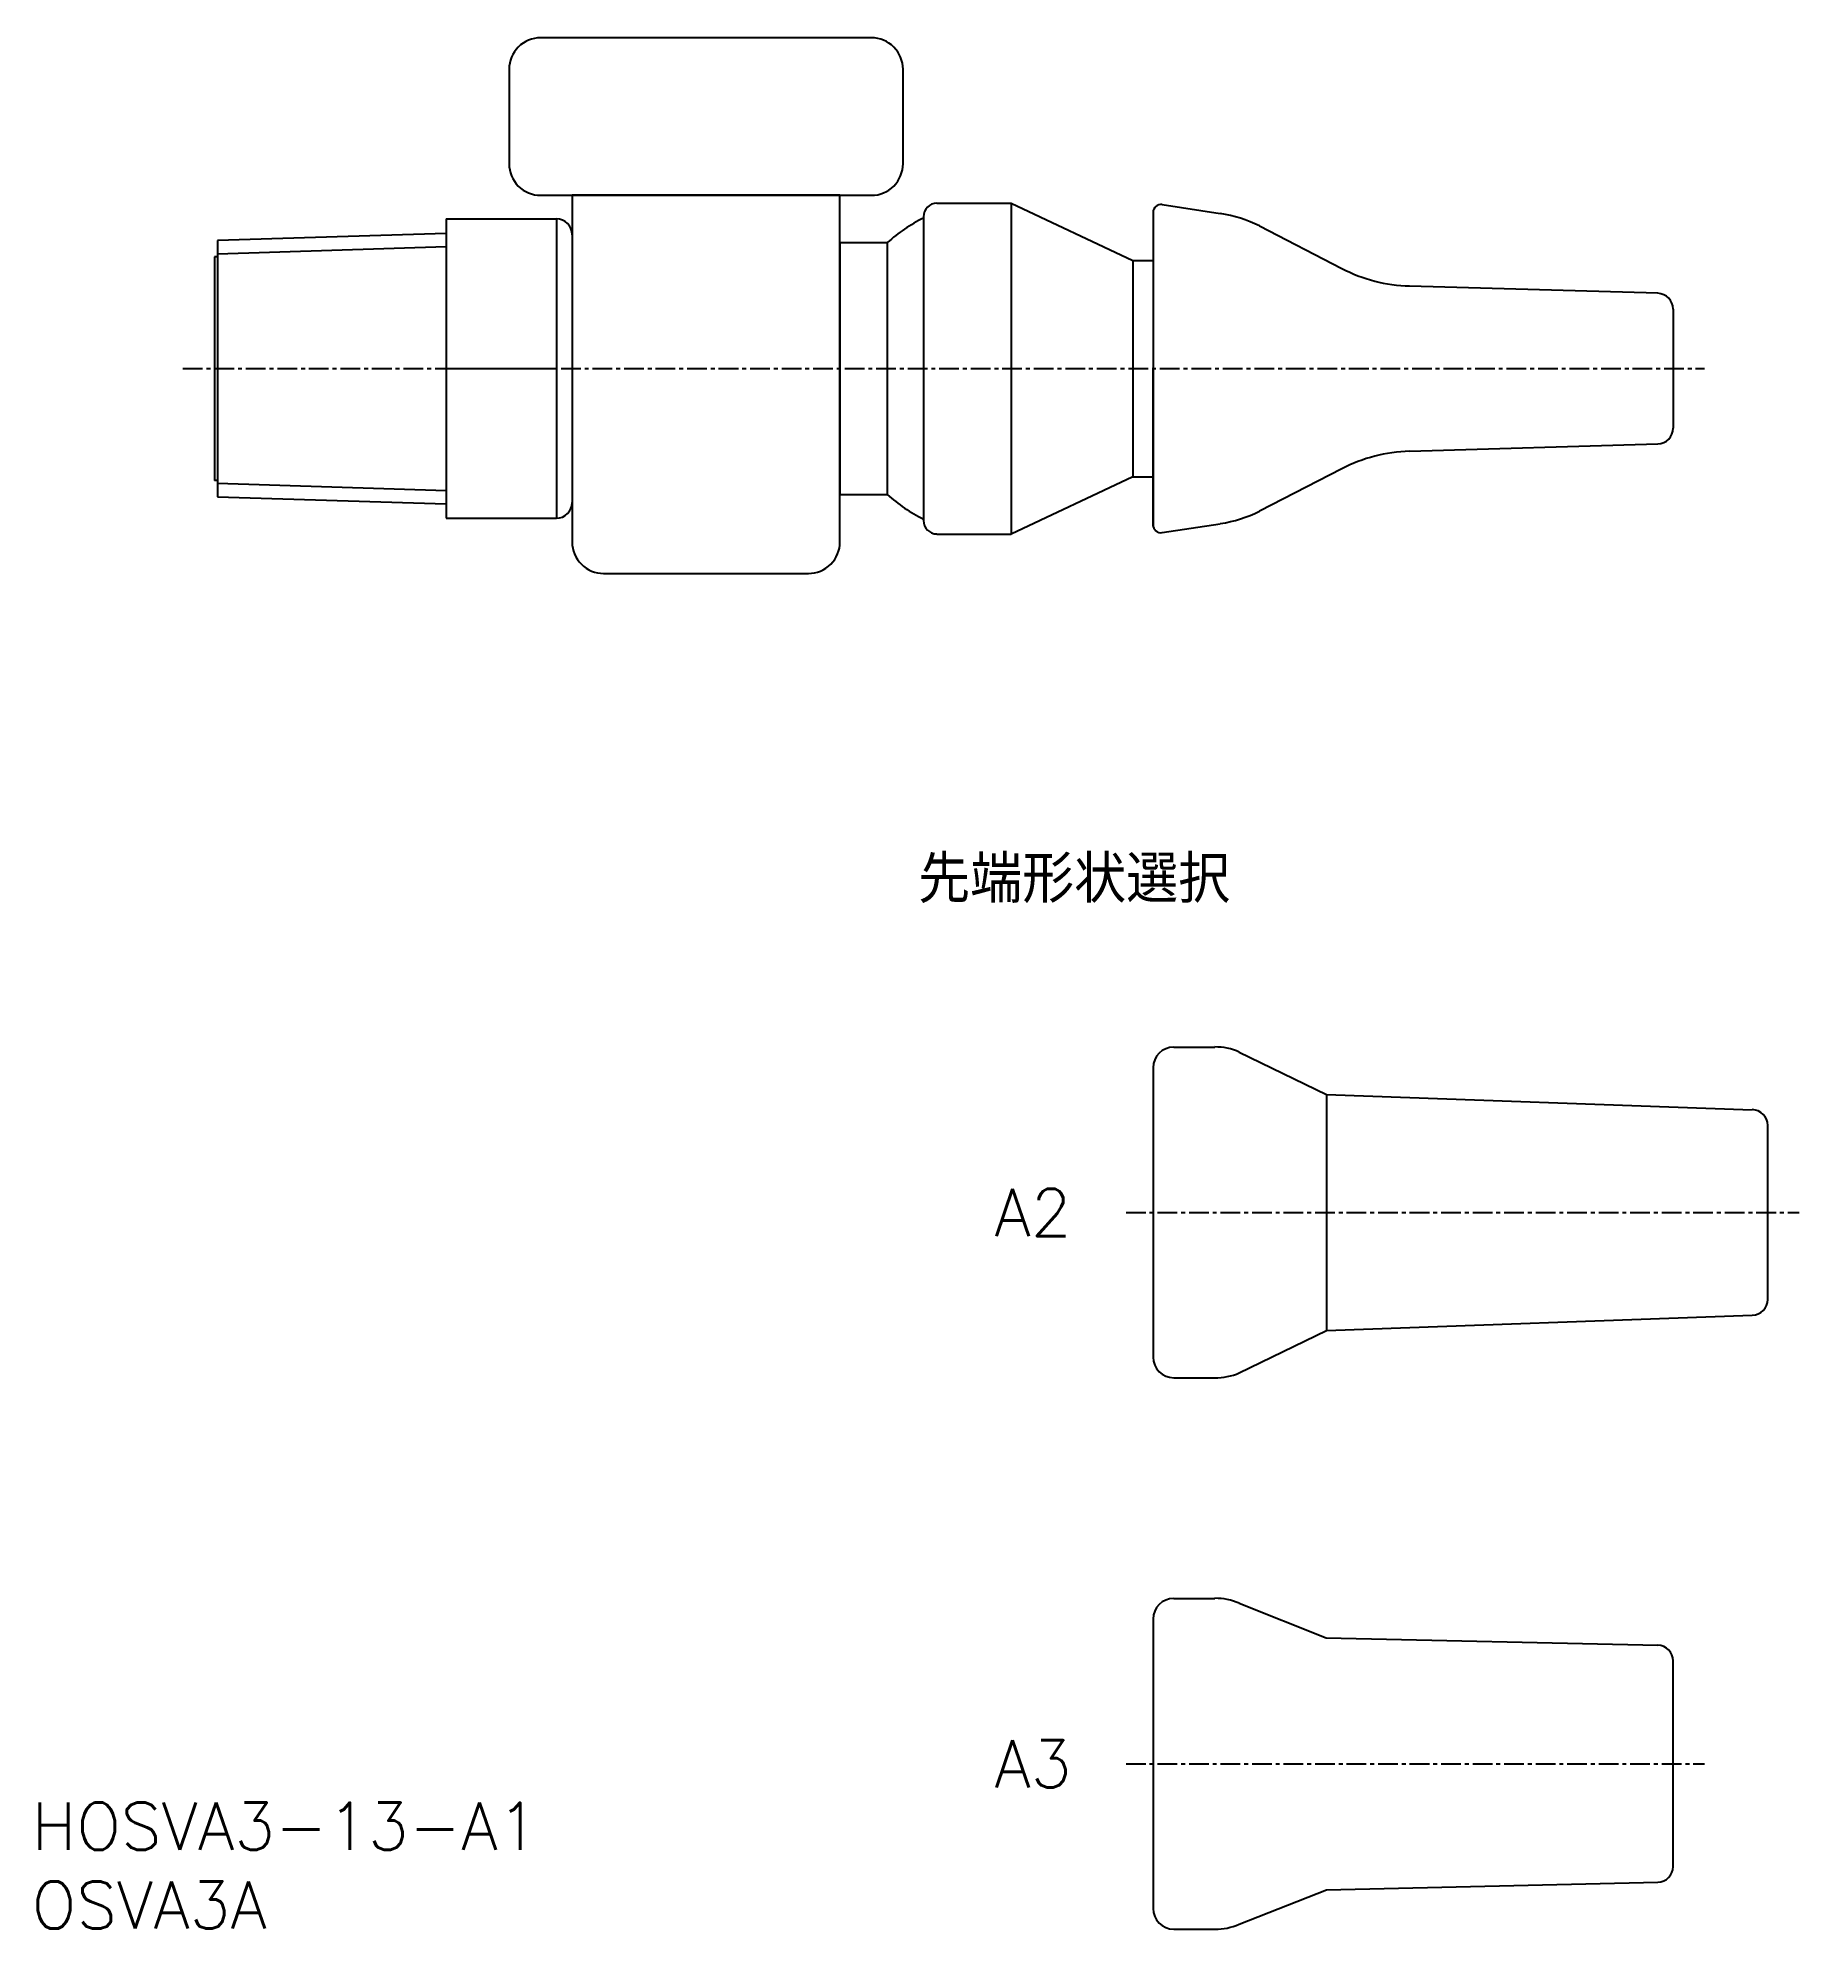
# Model space of a CAD drawing. Extents: x 68 to 179, y 50 to 170.
import ezdxf
from ezdxf.enums import TextEntityAlignment as Align

# ---------------------------------------------------------------- set-up
doc = ezdxf.new("R2010")
doc.units = 0
doc.linetypes.add('CENTER', pattern=[2, 1.25, -0.25, 0.25, -0.25])
doc.layers.get('0').update_dxf_attribs({"linetype": 'CONTINUOUS'})
doc.layers.add('CENTER', color=1, linetype='CENTER')
doc.styles.get("Standard").update_dxf_attribs({"font": 'txt.shx', "bigfont": 'extfont.shx'})

msp = doc.modelspace()

# ---------------------------------------------------------------- linework, layer by layer
at = {"color": 7, "linetype": 'CONTINUOUS'}
for p, q in [((124.74, 159.9), (129.46, 159.9)), ((129.46, 159.9), (137.17, 156.26)), ((129.46, 159.9), (129.46, 138.9)), ((139.03, 159.81), (142.72, 159.24)), ((93.59, 158.9), (100.59, 158.9)), ((93.59, 158.9), (93.59, 139.9)), ((100.59, 158.9), (100.59, 139.9)), ((123.89, 159.04), (123.89, 139.76)), ((138.46, 159.4), (138.46, 139.4)), ((138.46, 159.32), (138.46, 139.48)), ((93.59, 157.98), (79.09, 157.53)), ((79.09, 157.53), (79.09, 141.27)), ((101.59, 157.9), (101.59, 140.9)), ((118.59, 157.4), (121.59, 157.4)), ((118.59, 157.4), (118.59, 141.4)), ((121.59, 157.4), (121.59, 141.4)), ((123.89, 157.59), (123.89, 141.2)), ((145.22, 158.46), (150.44, 155.76)), ((79.09, 156.5), (78.89, 156.5)), ((78.89, 156.5), (78.89, 142.3)), ((137.17, 156.26), (138.46, 156.26)), ((137.17, 156.26), (137.17, 142.54)), ((170.49, 154.18), (154.74, 154.64)), ((171.46, 153.18), (171.46, 145.62)), ((93.59, 149.4), (100.59, 149.4)), ((138.46, 139.4), (138.46, 149.4)), ((154.74, 144.16), (170.49, 144.62)), ((150.44, 143.04), (145.22, 140.34)), ((79.09, 142.3), (78.89, 142.3)), ((137.17, 142.54), (129.46, 138.9)), ((137.17, 142.54), (138.46, 142.54)), ((79.09, 141.27), (93.59, 140.81)), ((118.59, 141.4), (121.59, 141.4)), ((93.59, 139.9), (100.59, 139.9)), ((139.03, 138.99), (142.72, 139.55)), ((124.74, 138.9), (129.46, 138.9)), ((177.46, 90.31), (177.46, 101.36)), ((171.46, 54.31), (171.46, 67.36))]:
    msp.add_line(p, q, dxfattribs=at)
at = {"color": 3, "linetype": 'CONTINUOUS'}
for p, q in [((93.59, 157.13), (79.09, 156.67)), ((79.09, 142.12), (93.59, 141.67))]:
    msp.add_line(p, q, dxfattribs=at)
for p, q in [((139.77, 106.33), (142.37, 106.33)), ((143.93, 106.01), (149.46, 103.33)), ((138.46, 105.02), (138.46, 86.65)), ((138.46, 105.02), (138.46, 86.65)), ((138.46, 105.02), (138.46, 86.65)), ((149.46, 103.33), (149.46, 88.33)), ((149.46, 103.33), (176.48, 102.35)), ((149.46, 88.33), (176.48, 89.32)), ((143.93, 85.66), (149.46, 88.33)), ((139.77, 85.33), (142.37, 85.33)), ((139.77, 71.33), (142.38, 71.33)), ((143.92, 71.02), (149.44, 68.83)), ((138.46, 70.02), (138.46, 51.65)), ((138.46, 70.02), (138.46, 51.65)), ((138.46, 70.02), (138.46, 51.65)), ((138.46, 70.02), (138.46, 51.65)), ((149.44, 68.83), (170.48, 68.36)), ((143.92, 50.65), (149.46, 52.83)), ((149.46, 52.83), (170.48, 53.31)), ((139.77, 50.33), (142.38, 50.33))]:
    msp.add_line(p, q)
at = {"color": 7, "linetype": 'CONTINUOUS'}
for points in [[(99.59, 160.4), (120.59, 160.4, 0.414214), (122.59, 162.4), (122.59, 168.4, 0.414214), (120.59, 170.4), (99.59, 170.4, 0.414214), (97.59, 168.4), (97.59, 162.4, 0.414214)], [(103.59, 136.4), (116.59, 136.4, 0.414214), (118.59, 138.4), (118.59, 160.4), (101.59, 160.4), (101.59, 138.4, 0.414214)]]:
    msp.add_lwpolyline(points, format="xyb", close=True, dxfattribs=at)
for centre, radius, start, end in [((124.74, 159.04), 0.857, 90, 180), ((138.96, 159.32), 0.5, 81.2538, 180), ((100.59, 157.9), 1, 0, 90), ((128.7, 149.4), 10.7, 116.7164, 131.6391), ((141.42, 150.77), 8.57, 63.7136, 81.2538), ((155.03, 164.64), 10, 242.6457, 268.3112), ((170.46, 153.18), 1, 0, 88.3112), ((170.46, 145.62), 1, 271.6888, 0), ((155.03, 134.16), 10, 91.6888, 117.3543), ((100.59, 140.9), 1, 270, 0), ((128.7, 149.4), 10.7, 228.3609, 243.2836), ((124.74, 139.76), 0.857, 180, 270), ((138.96, 139.48), 0.5, 180, 278.7462), ((141.42, 148.03), 8.57, 278.7462, 296.2864), ((176.46, 101.36), 1, 360, 88.8338), ((176.46, 90.31), 1, 271.1662, 0), ((170.46, 67.36), 1, 0, 88.638), ((170.46, 54.31), 1, 271.3639, 0)]:
    msp.add_arc(centre, radius, start, end, dxfattribs=at)
for centre, radius, start, end in [((139.77, 105.02), 1.31, 90, 180), ((142.37, 102.4), 3.94, 66.68, 90), ((139.77, 86.65), 1.31, 180, 270), ((142.37, 89.27), 3.94, 270, 293.32), ((139.77, 70.02), 1.31, 90, 180), ((142.38, 67.4), 3.94, 66.9109, 90), ((139.77, 51.65), 1.31, 180, 270), ((142.38, 54.27), 3.94, 270, 293.0389)]:
    msp.add_arc(centre, radius, start, end)
at = {"layer": 'CENTER', "color": 1, "linetype": 'CENTER'}
for p, q in [((76.89, 149.4), (173.46, 149.4)), ((136.74, 95.83), (179.46, 95.83)), ((136.74, 60.83), (173.46, 60.83))]:
    msp.add_line(p, q, dxfattribs=at)

# ---------------------------------------------------------------- texts
at = {"color": 7, "linetype": 'CONTINUOUS'}
for s, p in [('先端形状選択', (123.55, 116.99)), ('A2', (128.39, 95.83)), ('A3', (128.39, 60.83)), ('HOSVA3-13-A1', (67.3, 56.87)), ('OSVA3A', (67.3, 51.87))]:
    msp.add_text(s, height=3, dxfattribs=at).set_placement(p, align=Align.MIDDLE_LEFT)

doc.saveas('drawing.dxf')
